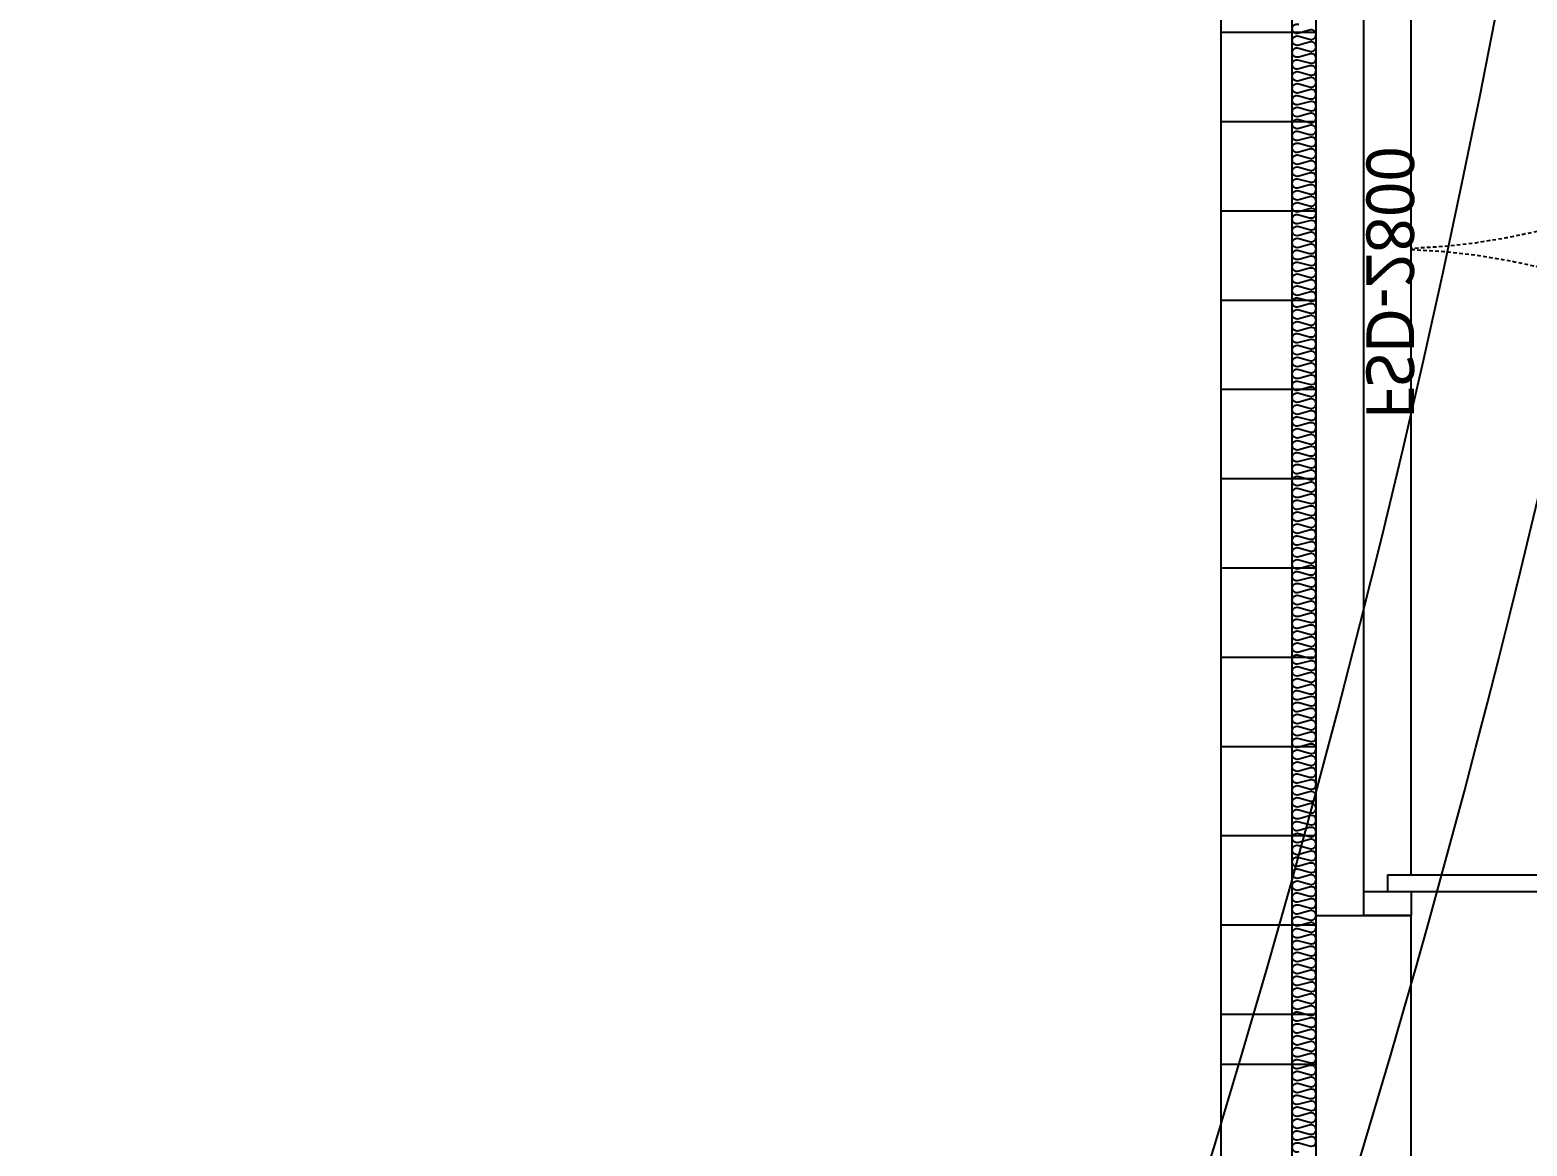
# Model space of a CAD drawing. Header units: millimetres. Extents: x -26983 to 60590, y 825 to 42375.
# Drawn here: x 56385.7 to 56447.2, y 18241.6 to 18287.4 of the extents above; entities that cross this region are included whole.
import ezdxf

# ---------------------------------------------------------------- set-up
doc = ezdxf.new("R2010")
doc.units = ezdxf.units.MM
doc.header["$LTSCALE"] = 100
doc.header["$MEASUREMENT"] = 0
doc.linetypes.add('HID', pattern=[2.5, 1.5, -1])
doc.layers.get('0').update_dxf_attribs({"linetype": 'CONTINUOUS'})
doc.layers.get('Defpoints').update_dxf_attribs({"color": 171, "linetype": 'CONTINUOUS'})
for name, color, linetype in [('DOOR', 4, 'CONTINUOUS'), ('DOOR ELE', 253, 'CONTINUOUS'), ('DOOR(OPEN ELE)', 5, 'CONTINUOUS'), ('ELE9', 9, 'CONTINUOUS')]:
    doc.layers.add(name, color=color, linetype=linetype)
doc.styles.add('나눔바른고딕', font='NanumBarunGothic.ttf')

# ---------------------------------------------------------------- blocks, each defined once
blk = doc.blocks.new('A$Cebd64fee')
at = {"layer": 'DOOR'}
for p, q in [((49.99818705860525, 1441.054975409992), (84.99818705860525, 1441.054975409992)), ((49.99818705860525, 91.05497573036699), (49.99818705860525, 1441.054975409992)), ((84.99818705860525, 91.05497573036699), (84.99818705860525, 1441.054975409992)), ((2714.998187058605, 91.05497573036699), (2714.998187058605, 1441.054975409992)), ((2749.998187058606, 1441.054975409992), (2714.998187058605, 1441.054975409992)), ((2749.998187058606, 91.05497573036699), (2749.998187058606, 1441.054975409992)), ((84.99818705860525, 91.05497573036699), (49.99818705860525, 91.05497573036699)), ((2714.998187058605, 91.05497573036699), (2749.998187058606, 91.05497573036699))]:
    blk.add_line(p, q, dxfattribs=at)
for points in [[(-0.0018129413947463, 41.054975730367), (49.99818705860525, 41.054975730367), (49.99818705860525, 141.054975730367), (-0.0018129413947463, 141.054975730367)], [(2799.998187058605, 41.054975730367), (2749.998187058606, 41.054975730367), (2749.998187058606, 141.054975730367), (2799.998187058605, 141.054975730367)]]:
    blk.add_lwpolyline(points, close=True, dxfattribs=at)
at = {"layer": 'DOOR ELE'}
blk.add_line((84.99818705860525, 141.054975730367), (2714.998187058605, 141.054975730367), dxfattribs=at)
blk.add_lwpolyline([(49.99818705860525, 41.054975730367), (2749.998187058606, 41.054975730367)], dxfattribs=at)
at = {"layer": 'DOOR(OPEN ELE)', "linetype": 'HID', "ltscale": 0.05}
for centre, radius, start, end in [((49.99818705860525, 91.05497573036699), 1349.999999679625, 2.122551377613751, 90), ((2749.998187058606, 91.05497573036699), 1350.000000320375, 90, 177.8774486223862)]:
    blk.add_arc(centre, radius, start, end, dxfattribs=at)
at = {"layer": 'Defpoints', "style": '나눔바른고딕'}
blk.add_text('FSD-2800', height=100, dxfattribs=at).set_placement((1041.944339738227, 46.73777586780488))
blk = doc.blocks.new('B2FF')
at = {"layer": 'ELE9'}
h = blk.add_hatch(dxfattribs=at)
h.set_pattern_fill('ANSI31', color=253, scale=1500, angle=315)
h.set_pattern_definition([(360, (18970728.68052446, 18113085.17847299), (1.027676738288338e-13, 187.5), [])])
h.paths.add_polyline_path([(37170424.7158264, 593533.8375615787), (37170624.7158264, 593533.8375615787), (37170624.7158264, 596958.8375615713), (37170424.7158264, 596958.8375615713)])
at = {"layer": 'ELE9', "color": 253, "ltscale": 0.1}
for p, q in [((37170624.7158264, 586146.474485809), (37170624.7158264, 593846.337561575)), ((37170824.7158264, 586146.474485809), (37170824.7158264, 593846.337561575))]:
    blk.add_line(p, q, dxfattribs=at)
for points in [[(37174174.71605586, 643646.337561575), (37148224.71605586, 643646.3375615748, 0.414213562373095), (37124724.71605586, 620146.3375615748), (37124724.71605586, 600146.351356952, 1.000000293518902), (37171724.71605586, 600146.3375615678), (37171724.71605586, 624896.337561575), (37174174.71605586, 624896.337561575)], [(37174174.71605586, 643346.337561575), (37148224.71605586, 643346.3375615748, 0.4142135623730951), (37125024.71605586, 620146.3375615748), (37125024.71605586, 600146.3513543415, 1.000000000000161), (37171424.71605587, 600146.3375615678), (37171424.71605586, 625196.337561575), (37174174.71605586, 625196.337561575)]]:
    blk.add_lwpolyline(points, format="xyb", dxfattribs=at)
at = {"layer": 'ELE9', "color": 253, "ltscale": 10000}
for points in [[(37150157.71314518, 590962.1513036757, -0.0218394365548823), (37149174.71605586, 590836.165149153), (37149174.71605586, 586196.474485809), (37170574.7158264, 586196.4744858085), (37170574.7158264, 597896.3375615748), (37165899.71605586, 597896.3375615748), (37165899.71605586, 601396.3375615748), (37159549.90921094, 601396.3375615748, -0.02748170942767342), (37159399.32758119, 600158.7366816746, -0.02748170942767342)], [(37170588.2658264, 593349.6244858087, -1.44919786063159), (37170588.2658264, 593368.3244858086), (37170611.1658264, 593362.1244858087, 0.5248556559735102), (37170624.7158264, 593371.4744858085, 0.5248556560640169), (37170611.1658264, 593380.8244858086), (37170588.2658264, 593374.6244858087, -1.44919786063159), (37170588.2658264, 593393.3244858086), (37170611.1658264, 593387.1244858087, 0.5248556559735102), (37170624.7158264, 593396.4744858085, 0.5248556560640169), (37170611.1658264, 593405.8244858086), (37170588.2658264, 593399.6244858087, -1.44919786063159), (37170588.2658264, 593418.3244858086), (37170611.1658264, 593412.1244858087, 0.5248556559735102), (37170624.7158264, 593421.4744858085, 0.5248556560640169), (37170611.1658264, 593430.8244858086), (37170588.2658264, 593424.6244858087, -1.44919786063159), (37170588.2658264, 593443.3244858086), (37170611.1658264, 593437.1244858087, 0.5248556559735102), (37170624.7158264, 593446.4744858085, 0.5248556560640169), (37170611.1658264, 593455.8244858086), (37170588.2658264, 593449.6244858087, -1.44919786063159), (37170588.2658264, 593468.3244858086), (37170611.1658264, 593462.1244858087, 0.5248556559735102), (37170624.7158264, 593471.4744858085, 0.5248556560640169), (37170611.1658264, 593480.8244858086), (37170588.2658264, 593474.6244858087, -1.44919786063159), (37170588.2658264, 593493.3244858086), (37170611.1658264, 593487.1244858087, 0.5248556559735102), (37170624.7158264, 593496.4744858085, 0.5248556560640169), (37170611.1658264, 593505.8244858086), (37170588.2658264, 593499.6244858087, -1.44919786063159), (37170588.2658264, 593518.3244858086), (37170611.1658264, 593512.1244858087, 0.5248556559735102), (37170624.7158264, 593521.4744858085, 0.5248556560640169), (37170611.1658264, 593530.8244858086), (37170588.2658264, 593524.6244858087, -1.44919786063159), (37170588.2658264, 593543.3244858086), (37170611.1658264, 593537.1244858087, 0.5248556559735102), (37170624.7158264, 593546.4744858085, 0.5248556560640169), (37170611.1658264, 593555.8244858086), (37170588.2658264, 593549.6244858087, -1.44919786063159), (37170588.2658264, 593568.3244858086), (37170611.1658264, 593562.1244858087, 0.5248556559735102), (37170624.7158264, 593571.4744858085, 0.5248556560640169), (37170611.1658264, 593580.8244858086), (37170588.2658264, 593574.6244858087, -1.44919786063159), (37170588.2658264, 593593.3244858086), (37170611.1658264, 593587.1244858087, 0.5248556559735102), (37170624.7158264, 593596.4744858085, 0.5248556560640169), (37170611.1658264, 593605.8244858086), (37170588.2658264, 593599.6244858087, -1.44919786063159), (37170588.2658264, 593618.3244858086), (37170611.1658264, 593612.1244858087, 0.5248556559735102), (37170624.7158264, 593621.4744858085, 0.5248556560640169), (37170611.1658264, 593630.8244858086), (37170588.2658264, 593624.6244858087, -1.44919786063159), (37170588.2658264, 593643.3244858086), (37170611.1658264, 593637.1244858087, 0.5248556559735102), (37170624.7158264, 593646.4744858085, 0.5248556560640169), (37170611.1658264, 593655.8244858086), (37170588.2658264, 593649.6244858087, -1.44919786063159), (37170588.2658264, 593668.3244858086), (37170611.1658264, 593662.1244858087, 0.5248556559735102), (37170624.7158264, 593671.4744858085, 0.5248556560640169), (37170611.1658264, 593680.8244858086), (37170588.2658264, 593674.6244858087, -1.44919786063159), (37170588.2658264, 593693.3244858086), (37170611.1658264, 593687.1244858087, 0.5248556559735102), (37170624.7158264, 593696.4744858085, 0.5248556560640169), (37170611.1658264, 593705.8244858086), (37170588.2658264, 593699.6244858087, -1.44919786063159), (37170588.2658264, 593718.3244858086), (37170611.1658264, 593712.1244858087, 0.5248556559735102), (37170624.7158264, 593721.4744858085, 0.5248556560640169), (37170611.1658264, 593730.8244858086), (37170588.2658264, 593724.6244858087, -1.44919786063159), (37170588.2658264, 593743.3244858086), (37170611.1658264, 593737.1244858087, 0.5248556559735102), (37170624.7158264, 593746.4744858085, 0.5248556560640169), (37170611.1658264, 593755.8244858086), (37170588.2658264, 593749.6244858087, -1.44919786063159), (37170588.2658264, 593768.3244858086), (37170611.1658264, 593762.1244858087, 0.5248556559735102), (37170624.7158264, 593771.4744858085, 0.5248556560640169), (37170611.1658264, 593780.8244858086), (37170588.2658264, 593774.6244858087, -1.44919786063159), (37170588.2658264, 593793.3244858086), (37170611.1658264, 593787.1244858087, 0.5248556559735102), (37170624.7158264, 593796.4744858085, 0.5248556560640169), (37170611.1658264, 593805.8244858086), (37170588.2658264, 593799.6244858087, -1.44919786063159), (37170588.2658264, 593818.3244858086), (37170611.1658264, 593812.1244858087, 0.5248556559735102), (37170624.7158264, 593821.4744858085, 0.5248556560640169), (37170611.1658264, 593830.8244858086), (37170588.2658264, 593824.6244858087, -1.44919786063159), (37170588.2658264, 593843.3244858086), (37170611.1658264, 593837.1244858087, 0.5248556559735102), (37170624.7158264, 593846.4744858085, 0.5248556560640169), (37170611.1658264, 593855.8244858086), (37170588.2658264, 593849.6244858087, -1.44919786063159), (37170588.2658264, 593868.3244858086), (37170611.1658264, 593862.1244858087, 0.5248556559735102), (37170624.7158264, 593871.4744858085, 0.5248556560640169), (37170611.1658264, 593880.8244858086), (37170588.2658264, 593874.6244858087, -1.44919786063159), (37170588.2658264, 593893.3244858086), (37170611.1658264, 593887.1244858087, 0.5248556559735102), (37170624.7158264, 593896.4744858085, 0.5248556560640169), (37170611.1658264, 593905.8244858086), (37170588.2658264, 593899.6244858087, -1.44919786063159), (37170588.2658264, 593918.3244858086), (37170611.1658264, 593912.1244858087, 0.5248556559735102), (37170624.7158264, 593921.4744858085, 0.5248556560640169), (37170611.1658264, 593930.8244858086), (37170588.2658264, 593924.6244858087, -1.44919786063159), (37170588.2658264, 593943.3244858086), (37170611.1658264, 593937.1244858087, 0.5248556559735102), (37170624.7158264, 593946.4744858085, 0.5248556560640169), (37170611.1658264, 593955.8244858086), (37170588.2658264, 593949.6244858087, -1.44919786063159), (37170588.2658264, 593968.3244858086), (37170611.1658264, 593962.1244858087, 0.5248556559735102), (37170624.7158264, 593971.4744858085, 0.5248556560640169), (37170611.1658264, 593980.8244858086), (37170588.2658264, 593974.6244858087, -1.44919786063159), (37170588.2658264, 593993.3244858086), (37170611.1658264, 593987.1244858087, 0.5248556559735102), (37170624.7158264, 593996.4744858085, 0.5248556560640169), (37170611.1658264, 594005.8244858086), (37170588.2658264, 593999.6244858087, -1.44919786063159), (37170588.2658264, 594018.3244858086), (37170611.1658264, 594012.1244858087, 0.5248556559735102), (37170624.7158264, 594021.4744858085, 0.5248556560640169), (37170611.1658264, 594030.8244858086), (37170588.2658264, 594024.6244858087, -1.44919786063159), (37170588.2658264, 594043.3244858086), (37170611.1658264, 594037.1244858087, 0.5248556559735102), (37170624.7158264, 594046.4744858085, 0.5248556560640169), (37170611.1658264, 594055.8244858086), (37170588.2658264, 594049.6244858087, -1.44919786063159), (37170588.2658264, 594068.3244858086), (37170611.1658264, 594062.1244858087, 0.5248556559735102), (37170624.7158264, 594071.4744858085, 0.5248556560640169), (37170611.1658264, 594080.8244858086), (37170588.2658264, 594074.6244858087, -1.44919786063159), (37170588.2658264, 594093.3244858086), (37170611.1658264, 594087.1244858087, 0.5248556559735102), (37170624.7158264, 594096.4744858085, 0.5248556560640169), (37170611.1658264, 594105.8244858086), (37170588.2658264, 594099.6244858087, -1.44919786063159), (37170588.2658264, 594118.3244858086), (37170611.1658264, 594112.1244858087, 0.5248556559735102), (37170624.7158264, 594121.4744858085, 0.5248556560640169), (37170611.1658264, 594130.8244858086), (37170588.2658264, 594124.6244858087, -1.44919786063159), (37170588.2658264, 594143.3244858086), (37170611.1658264, 594137.1244858087, 0.5248556559735102), (37170624.7158264, 594146.4744858085, 0.5248556560640169), (37170611.1658264, 594155.8244858086), (37170588.2658264, 594149.6244858087, -1.44919786063159), (37170588.2658264, 594168.3244858086), (37170611.1658264, 594162.1244858087, 0.5248556559735102), (37170624.7158264, 594171.4744858085, 0.5248556560640169), (37170611.1658264, 594180.8244858086), (37170588.2658264, 594174.6244858087, -1.44919786063159), (37170588.2658264, 594193.3244858086), (37170611.1658264, 594187.1244858087, 0.5248556559735102), (37170624.7158264, 594196.4744858085, 0.5248556560640169), (37170611.1658264, 594205.8244858086), (37170588.2658264, 594199.6244858087, -1.44919786063159), (37170588.2658264, 594218.3244858086), (37170611.1658264, 594212.1244858087, 0.5248556559735102), (37170624.7158264, 594221.4744858085, 0.5248556560640169), (37170611.1658264, 594230.8244858086), (37170588.2658264, 594224.6244858087, -1.44919786063159), (37170588.2658264, 594243.3244858086), (37170611.1658264, 594237.1244858087, 0.5248556559735102), (37170624.7158264, 594246.4744858085, 0.5248556560640169), (37170611.1658264, 594255.8244858086), (37170588.2658264, 594249.6244858087, -1.44919786063159), (37170588.2658264, 594268.3244858086), (37170611.1658264, 594262.1244858087, 0.5248556559735102), (37170624.7158264, 594271.4744858085, 0.5248556560640169), (37170611.1658264, 594280.8244858086), (37170588.2658264, 594274.6244858087, -1.44919786063159), (37170588.2658264, 594293.3244858086), (37170611.1658264, 594287.1244858087, 0.5248556559735102), (37170624.7158264, 594296.4744858085, 0.5248556560640169), (37170611.1658264, 594305.8244858086), (37170588.2658264, 594299.6244858087, -1.44919786063159), (37170588.2658264, 594318.3244858086), (37170611.1658264, 594312.1244858087, 0.5248556559735102), (37170624.7158264, 594321.4744858085, 0.5248556560640169), (37170611.1658264, 594330.8244858086), (37170588.2658264, 594324.6244858087, -1.44919786063159), (37170588.2658264, 594343.3244858086), (37170611.1658264, 594337.1244858087, 0.5248556559735102), (37170624.7158264, 594346.4744858085, 0.5248556560640169), (37170611.1658264, 594355.8244858086), (37170588.2658264, 594349.6244858087, -1.44919786063159), (37170588.2658264, 594368.3244858086), (37170611.1658264, 594362.1244858087, 0.5248556559735102), (37170624.7158264, 594371.4744858085, 0.5248556560640169), (37170611.1658264, 594380.8244858086), (37170588.2658264, 594374.6244858087, -1.44919786063159), (37170588.2658264, 594393.3244858086), (37170611.1658264, 594387.1244858087, 0.5248556559735102), (37170624.7158264, 594396.4744858085, 0.5248556560640169), (37170611.1658264, 594405.8244858086), (37170588.2658264, 594399.6244858087, -1.44919786063159), (37170588.2658264, 594418.3244858086), (37170611.1658264, 594412.1244858087, 0.5248556559735102), (37170624.7158264, 594421.4744858085, 0.5248556560640169), (37170611.1658264, 594430.8244858086), (37170588.2658264, 594424.6244858087, -1.44919786063159), (37170588.2658264, 594443.3244858086), (37170611.1658264, 594437.1244858087, 0.5248556559735102), (37170624.7158264, 594446.4744858085, 0.5248556560640169), (37170611.1658264, 594455.8244858086), (37170588.2658264, 594449.6244858087, -1.44919786063159), (37170588.2658264, 594468.3244858086), (37170611.1658264, 594462.1244858087, 0.5248556559735102), (37170624.7158264, 594471.4744858085, 0.5248556560640169), (37170611.1658264, 594480.8244858086), (37170588.2658264, 594474.6244858087, -1.44919786063159), (37170588.2658264, 594493.3244858086), (37170611.1658264, 594487.1244858087, 0.5248556559735102), (37170624.7158264, 594496.4744858085, 0.5248556560640169), (37170611.1658264, 594505.8244858086), (37170588.2658264, 594499.6244858087, -1.44919786063159), (37170588.2658264, 594518.3244858086), (37170611.1658264, 594512.1244858087, 0.5248556559735102), (37170624.7158264, 594521.4744858085, 0.5248556560640169), (37170611.1658264, 594530.8244858086), (37170588.2658264, 594524.6244858087, -1.44919786063159), (37170588.2658264, 594543.3244858086), (37170611.1658264, 594537.1244858087, 0.5248556559735102), (37170624.7158264, 594546.4744858085, 0.5248556560640169), (37170611.1658264, 594555.8244858086), (37170588.2658264, 594549.6244858087, -1.44919786063159), (37170588.2658264, 594568.3244858086), (37170611.1658264, 594562.1244858087, 0.5248556559735102), (37170624.7158264, 594571.4744858085, 0.5248556560640169), (37170611.1658264, 594580.8244858086), (37170588.2658264, 594574.6244858087, -1.44919786063159), (37170588.2658264, 594593.3244858086), (37170611.1658264, 594587.1244858087, 0.5248556559735102), (37170624.7158264, 594596.4744858085, 0.5248556560640169), (37170611.1658264, 594605.8244858086), (37170588.2658264, 594599.6244858087, -1.44919786063159), (37170588.2658264, 594618.3244858086), (37170611.1658264, 594612.1244858087, 0.5248556559735102), (37170624.7158264, 594621.4744858085, 0.5248556560640169), (37170611.1658264, 594630.8244858086), (37170588.2658264, 594624.6244858087, -1.44919786063159), (37170588.2658264, 594643.3244858086), (37170611.1658264, 594637.1244858087, 0.5248556559735102), (37170624.7158264, 594646.4744858085, 0.5248556560640169), (37170611.1658264, 594655.8244858086), (37170588.2658264, 594649.6244858087, -1.44919786063159), (37170588.2658264, 594668.3244858086), (37170611.1658264, 594662.1244858087, 0.5248556559735102), (37170624.7158264, 594671.4744858085, 0.5248556560640169), (37170611.1658264, 594680.8244858086), (37170588.2658264, 594674.6244858087, -1.44919786063159), (37170588.2658264, 594693.3244858086), (37170611.1658264, 594687.1244858087, 0.5248556559735102), (37170624.7158264, 594696.4744858085, 0.5248556560640169), (37170611.1658264, 594705.8244858086), (37170588.2658264, 594699.6244858087, -1.44919786063159), (37170588.2658264, 594718.3244858086), (37170611.1658264, 594712.1244858087, 0.5248556559735102), (37170624.7158264, 594721.4744858085, 0.5248556560640169), (37170611.1658264, 594730.8244858086), (37170588.2658264, 594724.6244858087, -1.44919786063159), (37170588.2658264, 594743.3244858086), (37170611.1658264, 594737.1244858087, 0.5248556559735102), (37170624.7158264, 594746.4744858085, 0.5248556560640169), (37170611.1658264, 594755.8244858086), (37170588.2658264, 594749.6244858087, -1.44919786063159), (37170588.2658264, 594768.3244858086), (37170611.1658264, 594762.1244858087, 0.5248556559735102), (37170624.7158264, 594771.4744858085, 0.5248556560640169), (37170611.1658264, 594780.8244858086), (37170588.2658264, 594774.6244858087, -1.44919786063159), (37170588.2658264, 594793.3244858086), (37170611.1658264, 594787.1244858087, 0.5248556559735102), (37170624.7158264, 594796.4744858085, 0.5248556560640169), (37170611.1658264, 594805.8244858086), (37170588.2658264, 594799.6244858087, -1.44919786063159), (37170588.2658264, 594818.3244858086), (37170611.1658264, 594812.1244858087, 0.5248556559735102), (37170624.7158264, 594821.4744858085, 0.5248556560640169), (37170611.1658264, 594830.8244858086), (37170588.2658264, 594824.6244858087, -1.44919786063159), (37170588.2658264, 594843.3244858086), (37170611.1658264, 594837.1244858087, 0.5248556559735102), (37170624.7158264, 594846.4744858085, 0.5248556560640169), (37170611.1658264, 594855.8244858086), (37170588.2658264, 594849.6244858087, -1.44919786063159), (37170588.2658264, 594868.3244858086), (37170611.1658264, 594862.1244858087, 0.5248556559735102), (37170624.7158264, 594871.4744858085, 0.5248556560640169), (37170611.1658264, 594880.8244858086), (37170588.2658264, 594874.6244858087, -1.44919786063159), (37170588.2658264, 594893.3244858086), (37170611.1658264, 594887.1244858087, 0.5248556559735102), (37170624.7158264, 594896.4744858085, 0.5248556560640169), (37170611.1658264, 594905.8244858086), (37170588.2658264, 594899.6244858087, -1.44919786063159), (37170588.2658264, 594918.3244858086), (37170611.1658264, 594912.1244858087, 0.5248556559735102), (37170624.7158264, 594921.4744858085, 0.5248556560640169), (37170611.1658264, 594930.8244858086), (37170588.2658264, 594924.6244858087, -1.44919786063159), (37170588.2658264, 594943.3244858086), (37170611.1658264, 594937.1244858087, 0.5248556559735102), (37170624.7158264, 594946.4744858085, 0.5248556560640169), (37170611.1658264, 594955.8244858086), (37170588.2658264, 594949.6244858087, -1.44919786063159), (37170588.2658264, 594968.3244858086), (37170611.1658264, 594962.1244858087, 0.5248556559735102), (37170624.7158264, 594971.4744858085, 0.5248556560640169), (37170611.1658264, 594980.8244858086), (37170588.2658264, 594974.6244858087, -1.44919786063159), (37170588.2658264, 594993.3244858086), (37170611.1658264, 594987.1244858087, 0.5248556559735102), (37170624.7158264, 594996.4744858085, 0.5248556560640169), (37170611.1658264, 595005.8244858086), (37170588.2658264, 594999.6244858087, -1.44919786063159), (37170588.2658264, 595018.3244858086), (37170611.1658264, 595012.1244858087, 0.5248556559735102), (37170624.7158264, 595021.4744858085, 0.5248556560640169), (37170611.1658264, 595030.8244858086), (37170588.2658264, 595024.6244858087, -1.44919786063159), (37170588.2658264, 595043.3244858086), (37170611.1658264, 595037.1244858087, 0.5248556559735102), (37170624.7158264, 595046.4744858085, 0.5248556560640169), (37170611.1658264, 595055.8244858086), (37170588.2658264, 595049.6244858087, -1.44919786063159), (37170588.2658264, 595068.3244858086), (37170611.1658264, 595062.1244858087, 0.5248556559735102), (37170624.7158264, 595071.4744858085, 0.5248556560640169), (37170611.1658264, 595080.8244858086), (37170588.2658264, 595074.6244858087, -1.44919786063159), (37170588.2658264, 595093.3244858086), (37170611.1658264, 595087.1244858087, 0.5248556559735102), (37170624.7158264, 595096.4744858085, 0.5248556560640169), (37170611.1658264, 595105.8244858086), (37170588.2658264, 595099.6244858087, -1.44919786063159), (37170588.2658264, 595118.3244858086), (37170611.1658264, 595112.1244858087, 0.5248556559735102), (37170624.7158264, 595121.4744858085, 0.5248556560640169), (37170611.1658264, 595130.8244858086), (37170588.2658264, 595124.6244858087, -1.44919786063159), (37170588.2658264, 595143.3244858086), (37170611.1658264, 595137.1244858087, 0.5248556559735102), (37170624.7158264, 595146.4744858085, 0.5248556560640169), (37170611.1658264, 595155.8244858086), (37170588.2658264, 595149.6244858087, -1.44919786063159), (37170588.2658264, 595168.3244858086), (37170611.1658264, 595162.1244858087, 0.5248556559735102), (37170624.7158264, 595171.4744858085, 0.5248556560640169), (37170611.1658264, 595180.8244858086), (37170588.2658264, 595174.6244858087, -1.44919786063159), (37170588.2658264, 595193.3244858086), (37170611.1658264, 595187.1244858087, 0.5248556559735102), (37170624.7158264, 595196.4744858085, 0.5248556560640169), (37170611.1658264, 595205.8244858086), (37170588.2658264, 595199.6244858087, -1.44919786063159), (37170588.2658264, 595218.3244858086), (37170611.1658264, 595212.1244858087, 0.5248556559735102), (37170624.7158264, 595221.4744858085, 0.5248556560640169), (37170611.1658264, 595230.8244858086), (37170588.2658264, 595224.6244858087, -1.44919786063159), (37170588.2658264, 595243.3244858086), (37170611.1658264, 595237.1244858087, 0.5248556559735102), (37170624.7158264, 595246.4744858085, 0.5248556560640169), (37170611.1658264, 595255.8244858086), (37170588.2658264, 595249.6244858087, -1.44919786063159), (37170588.2658264, 595268.3244858086), (37170611.1658264, 595262.1244858087, 0.5248556559735102), (37170624.7158264, 595271.4744858085, 0.5248556560640169), (37170611.1658264, 595280.8244858086), (37170588.2658264, 595274.6244858087, -1.44919786063159), (37170588.2658264, 595293.3244858086), (37170611.1658264, 595287.1244858087, 0.5248556559735102), (37170624.7158264, 595296.4744858085, 0.5248556560640169), (37170611.1658264, 595305.8244858086), (37170588.2658264, 595299.6244858087, -1.44919786063159), (37170588.2658264, 595318.3244858086), (37170611.1658264, 595312.1244858087, 0.5248556559735102), (37170624.7158264, 595321.4744858085, 0.5248556560640169), (37170611.1658264, 595330.8244858086), (37170588.2658264, 595324.6244858087, -1.44919786063159), (37170588.2658264, 595343.3244858086), (37170611.1658264, 595337.1244858087, 0.5248556559735102), (37170624.7158264, 595346.4744858085, 0.5248556560640169), (37170611.1658264, 595355.8244858086), (37170588.2658264, 595349.6244858087, -1.44919786063159), (37170588.2658264, 595368.3244858086), (37170611.1658264, 595362.1244858087, 0.5248556559735102), (37170624.7158264, 595371.4744858085, 0.5248556560640169), (37170611.1658264, 595380.8244858086), (37170588.2658264, 595374.6244858087, -1.44919786063159), (37170588.2658264, 595393.3244858086), (37170611.1658264, 595387.1244858087, 0.5248556559735102), (37170624.7158264, 595396.4744858085, 0.5248556560640169), (37170611.1658264, 595405.8244858086), (37170588.2658264, 595399.6244858087, -1.44919786063159), (37170588.2658264, 595418.3244858086), (37170611.1658264, 595412.1244858087, 0.5248556559735102), (37170624.7158264, 595421.4744858085, 0.5248556560640169), (37170611.1658264, 595430.8244858086), (37170588.2658264, 595424.6244858087, -1.44919786063159), (37170588.2658264, 595443.3244858086), (37170611.1658264, 595437.1244858087, 0.5248556559735102), (37170624.7158264, 595446.4744858085, 0.5248556560640169), (37170611.1658264, 595455.8244858086), (37170588.2658264, 595449.6244858087, -1.44919786063159), (37170588.2658264, 595468.3244858086), (37170611.1658264, 595462.1244858087, 0.5248556559735102), (37170624.7158264, 595471.4744858085, 0.5248556560640169), (37170611.1658264, 595480.8244858086), (37170588.2658264, 595474.6244858087, -1.44919786063159), (37170588.2658264, 595493.3244858086), (37170611.1658264, 595487.1244858087, 0.5248556559735102), (37170624.7158264, 595496.4744858085, 0.5248556560640169), (37170611.1658264, 595505.8244858086), (37170588.2658264, 595499.6244858087, -1.44919786063159), (37170588.2658264, 595518.3244858086), (37170611.1658264, 595512.1244858087, 0.5248556559735102), (37170624.7158264, 595521.4744858085, 0.5248556560640169), (37170611.1658264, 595530.8244858086), (37170588.2658264, 595524.6244858087, -1.44919786063159), (37170588.2658264, 595543.3244858086), (37170611.1658264, 595537.1244858087, 0.5248556559735102), (37170624.7158264, 595546.4744858085, 0.5248556560640169), (37170611.1658264, 595555.8244858086), (37170588.2658264, 595549.6244858087, -1.44919786063159), (37170588.2658264, 595568.3244858086), (37170611.1658264, 595562.1244858087, 0.5248556559735102), (37170624.7158264, 595571.4744858085, 0.5248556560640169), (37170611.1658264, 595580.8244858086), (37170588.2658264, 595574.6244858087, -1.44919786063159), (37170588.2658264, 595593.3244858086), (37170611.1658264, 595587.1244858087, 0.5248556559735102), (37170624.7158264, 595596.4744858085, 0.5248556560640169), (37170611.1658264, 595605.8244858086), (37170588.2658264, 595599.6244858087, -1.44919786063159), (37170588.2658264, 595618.3244858086), (37170611.1658264, 595612.1244858087, 0.5248556559735102), (37170624.7158264, 595621.4744858085, 0.5248556560640169), (37170611.1658264, 595630.8244858086), (37170588.2658264, 595624.6244858087, -1.44919786063159), (37170588.2658264, 595643.3244858086), (37170611.1658264, 595637.1244858087, 0.5248556559735102), (37170624.7158264, 595646.4744858085, 0.5248556560640169), (37170611.1658264, 595655.8244858086), (37170588.2658264, 595649.6244858087, -1.44919786063159), (37170588.2658264, 595668.3244858086), (37170611.1658264, 595662.1244858087, 0.5248556559735102), (37170624.7158264, 595671.4744858085, 0.5248556560640169), (37170611.1658264, 595680.8244858086), (37170588.2658264, 595674.6244858087, -1.44919786063159), (37170588.2658264, 595693.3244858086), (37170611.1658264, 595687.1244858087, 0.5248556559735102), (37170624.7158264, 595696.4744858085, 0.5248556560640169), (37170611.1658264, 595705.8244858086), (37170588.2658264, 595699.6244858087, -1.44919786063159), (37170588.2658264, 595718.3244858086)]]:
    blk.add_lwpolyline(points, format="xyb", dxfattribs=at)
at = {"layer": 'ELE9', "color": 253, "ltscale": 0.1}
blk.add_lwpolyline([(37160220.4665789, 601246.337561575), (37165749.71605586, 601246.337561575), (37165749.71605586, 597746.337561575), (37170424.7158264, 597746.337561575), (37170424.7158264, 586346.4744858088), (37149324.71605586, 586346.474485809), (37149324.71605586, 590167.2712119089, 0.3662585556276174)], format="xyb", close=True, dxfattribs=at)
at = {"layer": 'ELE9', "color": 253}
blk.add_lwpolyline([(37170424.7158264, 593533.8375615787), (37170624.7158264, 593533.8375615787), (37170624.7158264, 596958.8375615713), (37170424.7158264, 596958.8375615713)], close=True, dxfattribs=at)
at = {"layer": 'ELE9', "color": 253, "ltscale": 0.1}
blk.add_lwpolyline([(37170624.7158264, 593846.337561575), (37170824.7158264, 593846.337561575)], dxfattribs=at)
at = {"layer": 'ELE9', "color": 253, "ltscale": 0.1, "xscale": -1, "rotation": 270}
blk.add_blockref('A$Cebd64fee', (37170683.66085067, 593846.3393745164), dxfattribs=at)

msp = doc.modelspace()

# ---------------------------------------------------------------- block references
at = {"xscale": 0.01956471256889679, "yscale": 0.01956471256889679, "zscale": 0.01956471256889679}
msp.add_blockref('B2FF', (-670794.0734826884, 6632.608222576702), dxfattribs=at)

doc.saveas('drawing.dxf')
